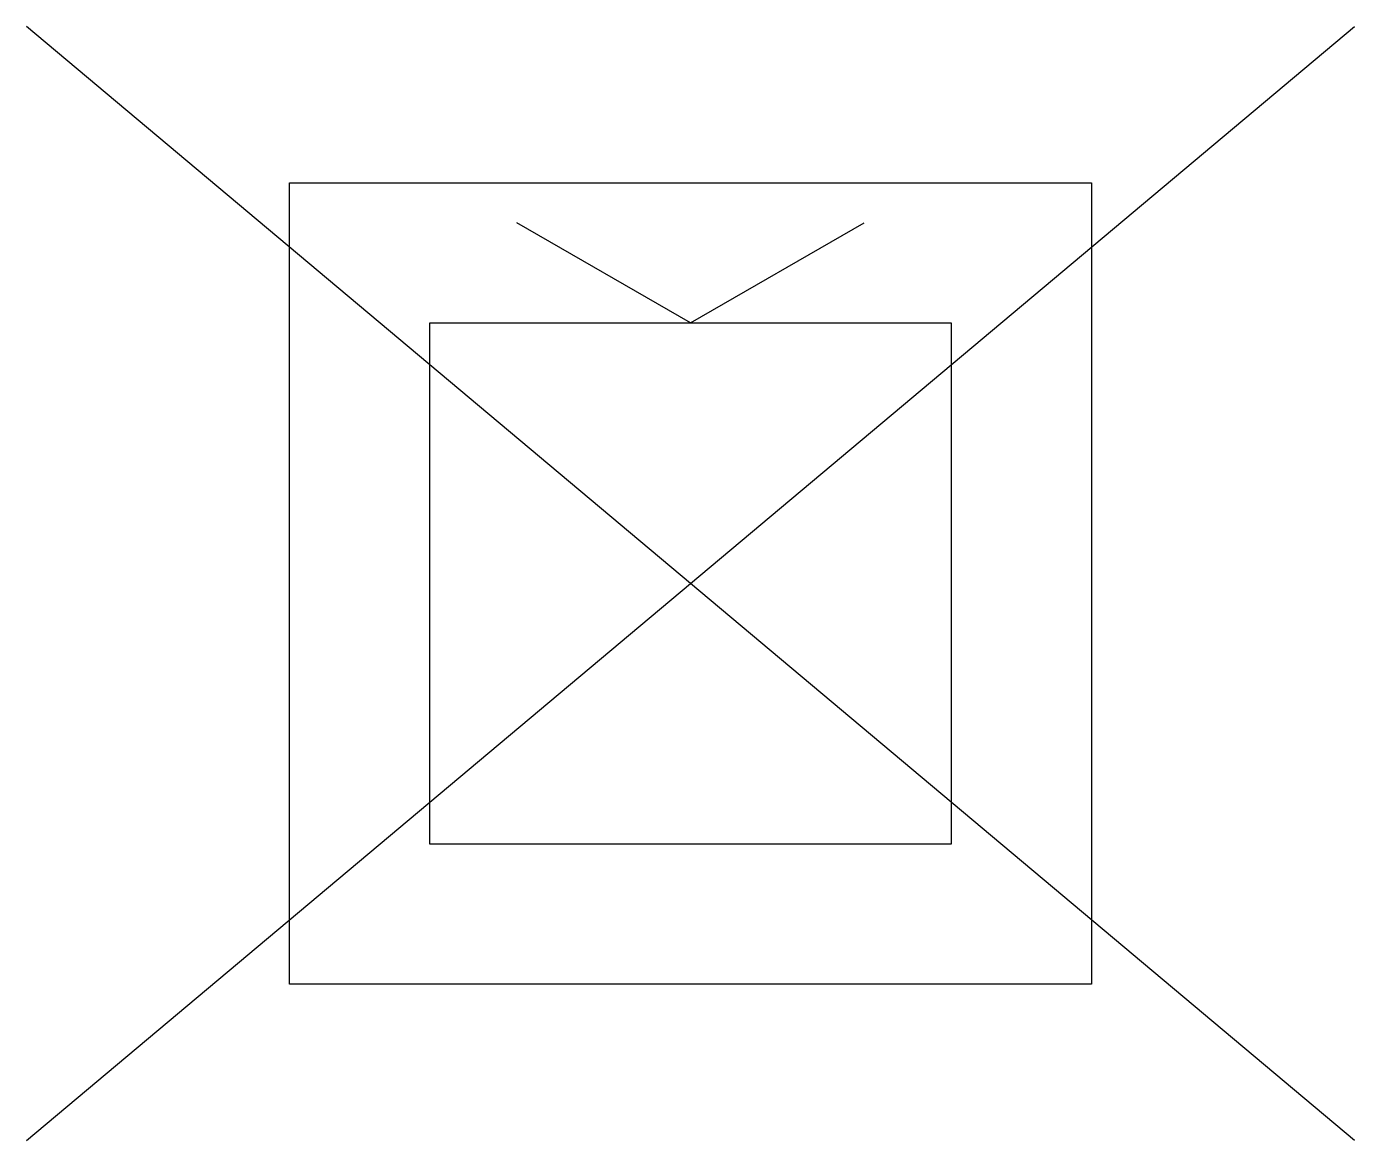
# Model space of a CAD drawing. Extents: x -6.2 to 6.2, y -5.2 to 5.2.
import ezdxf

# ---------------------------------------------------------------- set-up
doc = ezdxf.new("R2010")
doc.units = 0

msp = doc.modelspace()

# ---------------------------------------------------------------- linework, layer by layer
for p, q in [((-6.21, -5.211), (6.21, 5.211)), ((6.21, -5.211), (-6.21, 5.211)), ((-3.75, -3.75), (-3.75, 3.75)), ((-3.75, 3.75), (3.75, 3.75)), ((3.75, 3.75), (3.75, -3.75)), ((0, 2.438), (-1.624, 3.375)), ((0, 2.438), (1.624, 3.375)), ((-2.438, -2.438), (-2.438, 2.438)), ((-2.438, 2.438), (2.438, 2.438)), ((2.438, 2.438), (2.438, -2.438)), ((2.438, -2.438), (-2.438, -2.438)), ((3.75, -3.75), (-3.75, -3.75))]:
    msp.add_line(p, q)

doc.saveas('drawing.dxf')
